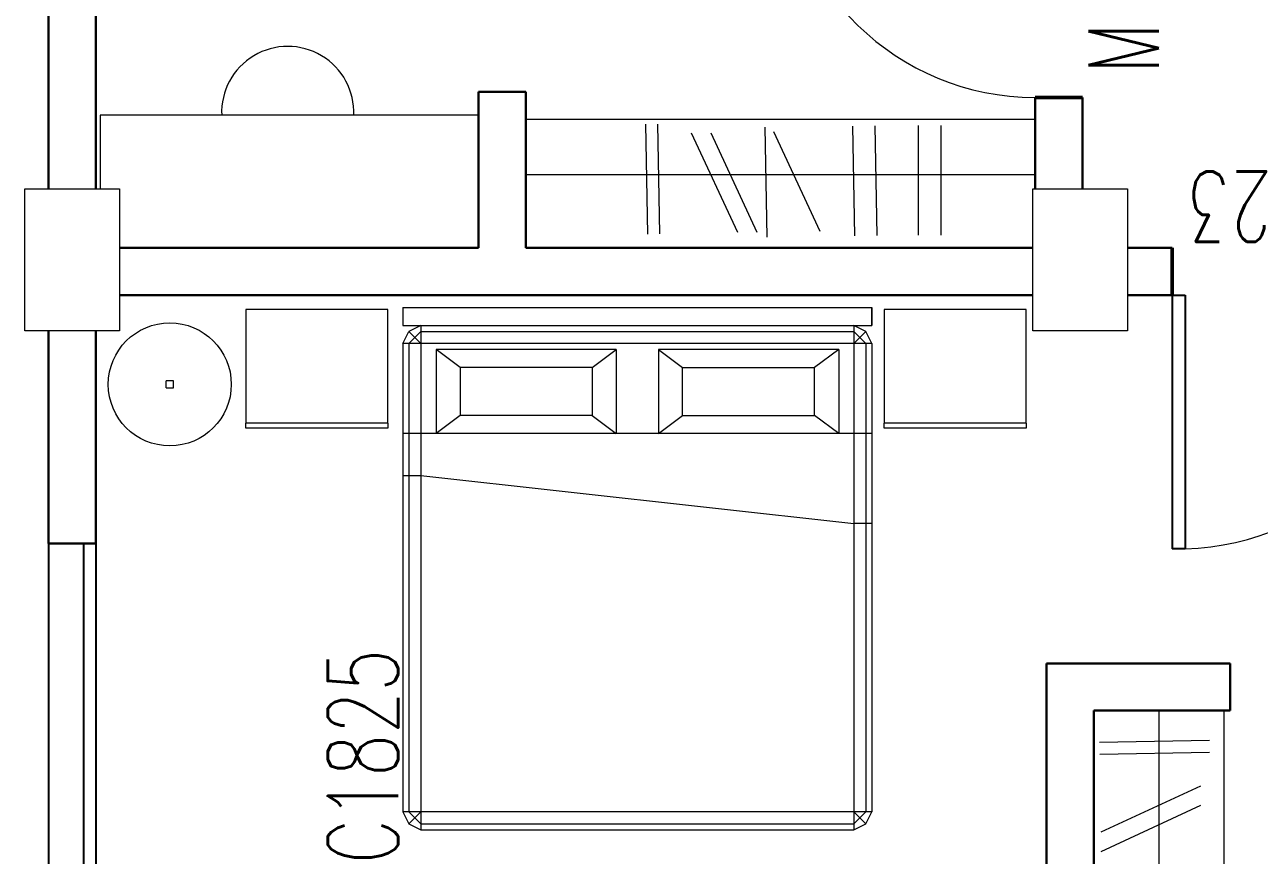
# Model space of a CAD drawing. Header units: inches. Extents: x 675 to 51927, y 19035 to 68555.
# Drawn here: x 8683 to 13901, y 35879 to 39392 of the extents above; entities that cross this region are included whole.
import ezdxf

# ---------------------------------------------------------------- set-up
doc = ezdxf.new("R2010")
doc.units = ezdxf.units.IN
doc.header["$LTSCALE"] = 0.5
doc.header["$MEASUREMENT"] = 0
for name, color, linetype, lineweight in [('00I-FURN', 30, 'Continuous', 9), ('Column', 192, 'Continuous', 13), ('Wall', 113, 'Continuous', 50)]:
    doc.layers.add(name, color=color, linetype=linetype, lineweight=lineweight)
for name, color, linetype in [('DOOR Single', 242, 'Continuous'), ('Window Exterior', 2, 'Continuous'), ('WINDOW_TEXT', 7, 'Continuous')]:
    doc.layers.add(name, color=color, linetype=linetype)
doc.styles.add('_TCH_WINDOW', font='SIMPLEX', dxfattribs={"height": 3.5, "bigfont": 'GBCBIG'})

# ---------------------------------------------------------------- blocks, each defined once
blk = doc.blocks.new('$WINLIB2D$00000004')
at = {"color": 0}
for points in [[(-0.5, 0.5), (-0.5, -0.5)], [(-0.5, 0.5), (0.5, 0.5)], [(0.5, -0.5), (0.5, 0.5)], [(-0.5, 0.2406), (0.5, 0.2406)], [(-0.5, -0.5), (0.5, -0.5)]]:
    blk.add_lwpolyline(points, dxfattribs=at)
blk = doc.blocks.new('$DorLib2D$00000001')
for p, q in [((0.45, 0.975), (0.5, 0.975)), ((0.45, 0), (0.45, 0.975)), ((0.5, 0), (0.5, 0.975)), ((0.5, 0), (0.45, 0))]:
    blk.add_line(p, q)
at = {"lineweight": 13}
blk.add_arc((0.475, 0), 0.975, 91.4693, 180, dxfattribs=at)

msp = doc.modelspace()

# ---------------------------------------------------------------- linework, layer by layer
at = {"layer": '00I-FURN'}
for p, q in [((10601.4, 39009.2), (9001.6, 39009.2)), ((9001.6, 39009.2), (9001.6, 38697.9)), ((12953.1, 38992), (10801.4, 38992)), ((11317.2, 38506.6), (11308.2, 38970.9)), ((11368, 38507.6), (11359, 38971.9)), ((11696.8, 38512.8), (11501.3, 38934)), ((11779.2, 38512.8), (11583.8, 38934)), ((11820.8, 38493.8), (11811.9, 38958.2)), ((12044.8, 38517.9), (11849.4, 38939.2)), ((12191.8, 38498.7), (12182.8, 38963)), ((12286.2, 38500.5), (12277.3, 38964.9)), ((12461.2, 38502.2), (12461.2, 38966.6)), ((12555.6, 38966.6), (12555.6, 38502.2)), ((12953.1, 38757.9), (10801.4, 38757.9)), ((10281.8, 38196.8), (12263, 38196.8)), ((10281.8, 38196.8), (10281.8, 38120.6)), ((12263, 38196.8), (12263, 38120.6)), ((12263, 38120.6), (12263, 38196.8)), ((10218, 38188.1), (9618, 38188.1)), ((9618, 38188.1), (9618, 37708.1)), ((10218, 37708.1), (10218, 38188.1)), ((12915.9, 38188.1), (12315.9, 38188.1)), ((12315.9, 38188.1), (12315.9, 37708.1)), ((12915.9, 37708.1), (12915.9, 38188.1)), ((10281.8, 38120.6), (12263, 38120.6)), ((10281.8, 38044.4), (10307.2, 38095.2)), ((10358, 38120.6), (10307.2, 38095.2)), ((10332.6, 38069.8), (10307.2, 38095.2)), ((10358, 38095.2), (10332.6, 38069.8)), ((10358, 38120.6), (10358, 35987)), ((10358, 38095.2), (12186.8, 38095.2)), ((12237.6, 38095.2), (12186.8, 38120.6)), ((12186.8, 38120.6), (12186.8, 35987)), ((12212.2, 38069.8), (12186.8, 38095.2)), ((12212.2, 38069.8), (12237.6, 38095.2)), ((12263, 38044.4), (12237.6, 38095.2)), ((10281.8, 38044.4), (10281.8, 36063.2)), ((12263, 38044.4), (10281.8, 38044.4)), ((10307.2, 38044.4), (10332.6, 38069.8)), ((10307.2, 38044.4), (10307.2, 36063.2)), ((10358, 38044.4), (10332.6, 38069.8)), ((12186.8, 38044.4), (12212.2, 38069.8)), ((12237.6, 38044.4), (12212.2, 38069.8)), ((12237.6, 38044.4), (12237.6, 36063.2)), ((12263, 38044.4), (12263, 36063.2)), ((11183.5, 38019), (10421.5, 38019)), ((10421.5, 38019), (10421.5, 37663.4)), ((10523.1, 37942.8), (10421.5, 38019)), ((11081.9, 37942.8), (11183.5, 38019)), ((11183.5, 38019), (11183.5, 37663.4)), ((12123.3, 38019), (11361.3, 38019)), ((11361.3, 38019), (11361.3, 37663.4)), ((11361.3, 38019), (11462.9, 37942.8)), ((12123.3, 38019), (12021.7, 37942.8)), ((12123.3, 38019), (12123.3, 37663.4)), ((11081.9, 37942.8), (10523.1, 37942.8)), ((10523.1, 37942.8), (10523.1, 37739.6)), ((11081.9, 37942.8), (11081.9, 37739.6)), ((11462.9, 37739.6), (11462.9, 37942.8)), ((11462.9, 37942.8), (12021.7, 37942.8)), ((12021.7, 37739.6), (12021.7, 37942.8)), ((10523.1, 37739.6), (10421.5, 37663.4)), ((11081.9, 37739.6), (10523.1, 37739.6)), ((11081.9, 37739.6), (11183.5, 37663.4)), ((11361.3, 37663.4), (11462.9, 37739.6)), ((11462.9, 37739.6), (12021.7, 37739.6)), ((12123.3, 37663.4), (12021.7, 37739.6)), ((9618, 37708.1), (10218, 37708.1)), ((9618, 37685.6), (9618, 37707.1)), ((10218, 37707.1), (9618, 37707.1)), ((10218, 37685.6), (9618, 37685.6)), ((10218, 37707.1), (10218, 37685.6)), ((12315.9, 37708.1), (12915.9, 37708.1)), ((12315.9, 37685.6), (12315.9, 37707.1)), ((12915.9, 37707.1), (12315.9, 37707.1)), ((12915.9, 37685.6), (12315.9, 37685.6)), ((12915.9, 37707.1), (12915.9, 37685.6)), ((12263, 37663.4), (10281.8, 37663.4)), ((10281.8, 37485.6), (10358, 37485.6)), ((10358, 37485.6), (12186.8, 37282.4)), ((12263, 37282.4), (12186.8, 37282.4)), ((13477.2, 34519.2), (13477.2, 36491.3)), ((13752.2, 34841.3), (13752.2, 36491.3)), ((13225.9, 36357.7), (13690.2, 36366.7)), ((13226.9, 36306.9), (13691.2, 36315.9)), ((13232.1, 35978.1), (13653.3, 36173.6)), ((10281.8, 36063.2), (10307.2, 36012.4)), ((12263, 36063.2), (10281.8, 36063.2)), ((10307.2, 36063.2), (10332.6, 36037.8)), ((10358, 36063.2), (10332.6, 36037.8)), ((12186.8, 36063.2), (12212.2, 36037.8)), ((12212.2, 36037.8), (12237.6, 36063.2)), ((12237.6, 36012.4), (12263, 36063.2)), ((13232.1, 35895.7), (13653.3, 36091.2)), ((10332.6, 36037.8), (10307.2, 36012.4)), ((10307.2, 36012.4), (10358, 35987)), ((10332.6, 36037.8), (10358, 36012.4)), ((10358, 36012.4), (12186.8, 36012.4)), ((12186.8, 36012.4), (12212.2, 36037.8)), ((12186.8, 35987), (12237.6, 36012.4)), ((12212.2, 36037.8), (12237.6, 36012.4)), ((10358, 35987), (12186.8, 35987))]:
    msp.add_line(p, q, dxfattribs=at)
at = {"layer": '00I-FURN', "flags": 128}
for points in [[(9281.3, 37856.1), (9281.3, 37886.1)], [(9281.3, 37856.1), (9311.3, 37856.1), (9311.3, 37886.1), (9281.3, 37886.1)]]:
    msp.add_lwpolyline(points, dxfattribs=at)
at = {"layer": '00I-FURN'}
msp.add_circle((9296.3, 37871.1), 260, dxfattribs=at)
msp.add_arc((9794.8, 39021.2), 279.4, 357.5233, 182.4767, dxfattribs=at)
at = {"layer": 'Column'}
for p, q in [((8683.1, 38697.9), (9083.1, 38697.9)), ((8683.1, 38097.9), (8683.1, 38697.9)), ((9083.1, 38697.9), (9083.1, 38097.9)), ((12943.7, 38697.9), (13343.7, 38697.9)), ((12943.7, 38097.9), (12943.7, 38697.9)), ((13343.7, 38697.9), (13343.7, 38097.9)), ((9083.1, 38097.9), (8683.1, 38097.9)), ((13343.7, 38097.9), (12943.7, 38097.9))]:
    msp.add_line(p, q, dxfattribs=at)
at = {"layer": 'Wall', "lineweight": 30}
for p, q in [((8783.1, 39597.9), (8783.1, 38697.9)), ((8983.1, 38697.9), (8983.1, 39597.9)), ((10801.4, 39107.9), (10601.4, 39107.9)), ((10601.4, 39107.9), (10601.4, 38447.9)), ((10801.4, 38447.9), (10801.4, 39107.9)), ((12953.1, 38697.9), (12953.1, 39084.6)), ((13153.1, 38697.9), (13153.1, 39084.6)), ((10601.4, 38447.9), (9083.1, 38447.9)), ((12943.7, 38447.9), (10801.4, 38447.9)), ((13533, 38447.9), (13343.7, 38447.9)), ((12943.7, 38247.9), (9083.1, 38247.9)), ((13533, 38247.9), (13343.7, 38247.9)), ((8783.1, 38097.9), (8783.1, 37197.9)), ((8983.1, 37197.9), (8983.1, 38097.9)), ((8783.1, 37197.9), (8983.1, 37197.9)), ((13002.2, 36691.3), (13002.2, 34491.3)), ((13778.4, 36691.3), (13002.2, 36691.3)), ((13778.4, 36491.3), (13778.4, 36691.3)), ((13202.2, 34491.3), (13202.2, 36491.3)), ((13202.2, 36491.3), (13778.4, 36491.3))]:
    msp.add_line(p, q, dxfattribs=at)
at = {"layer": 'Wall'}
for p, q in [((13153.1, 39084.6), (12953.1, 39084.6)), ((13533, 38447.9), (13533, 38247.9))]:
    msp.add_line(p, q, dxfattribs=at)

# ---------------------------------------------------------------- block references
at = {"layer": 'DOOR Single'}
ref = msp.add_blockref('$DorLib2D$00000001', (12953.1, 39634.6), dxfattribs=dict(at, xscale=1100, yscale=1100, zscale=1100, rotation=89.99999999999999))
ref.add_attrib('A', 'M1123', (13476.8, 39184.6), dxfattribs={"layer": 'WINDOW_TEXT', "ltscale": 20, "height": 297.5, "rotation": 90, "style": '_TCH_WINDOW', "width": 0.705882})
ref = msp.add_blockref('$DorLib2D$00000001', (14083, 38247.9), dxfattribs=dict(at, xscale=1100, yscale=1100, zscale=1100, rotation=180))
ref.add_attrib('A', 'M1123', (14533, 38771.7), dxfattribs={"layer": 'WINDOW_TEXT', "ltscale": 20, "height": 297.5, "rotation": 180, "style": '_TCH_WINDOW', "width": 0.705882})
at = {"layer": 'Window Exterior'}
ref = msp.add_blockref('$WINLIB2D$00000004', (8883.1, 36297.9), dxfattribs=dict(at, xscale=-1800, yscale=-200, zscale=-1800, rotation=90))
ref.add_attrib('A', 'C1825', (10261.4, 35842.9), dxfattribs={"layer": 'WINDOW_TEXT', "ltscale": 20, "height": 297.5, "rotation": 90, "style": '_TCH_WINDOW', "width": 0.705882})

doc.saveas('drawing.dxf')
